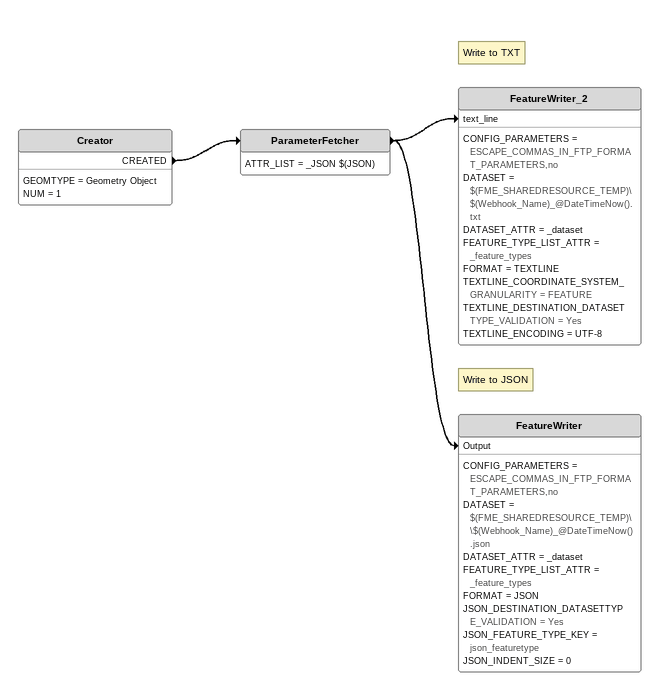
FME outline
Creator
    GEOMTYPE = Geometry Object
    NUM = 1
    CREATED -> ParameterFetcher
ParameterFetcher
    ATTR_LIST = _JSON $(JSON)
    -> FeatureWriter [Output]
    -> FeatureWriter_2 [text_line]
Note: Write to TXT
FeatureWriter_2
    CONFIG_PARAMETERS = ESCAPE_COMMAS_IN_FTP_FORMAT_PARAMETERS,no
    DATASET = $(FME_SHAREDRESOURCE_TEMP)\$(Webhook_Name)_@DateTimeNow().txt
    DATASET_ATTR = _dataset
    FEATURE_TYPE_LIST_ATTR = _feature_types
    FORMAT = TEXTLINE
    TEXTLINE_COORDINATE_SYSTEM_GRANULARITY = FEATURE
    TEXTLINE_DESTINATION_DATASETTYPE_VALIDATION = Yes
    TEXTLINE_ENCODING = UTF-8
Note: Write to JSON
FeatureWriter
    CONFIG_PARAMETERS = ESCAPE_COMMAS_IN_FTP_FORMAT_PARAMETERS,no
    DATASET = $(FME_SHAREDRESOURCE_TEMP)\\$(Webhook_Name)_@DateTimeNow().json
    DATASET_ATTR = _dataset
    FEATURE_TYPE_LIST_ATTR = _feature_types
    FORMAT = JSON
    JSON_DESTINATION_DATASETTYPE_VALIDATION = Yes
    JSON_FEATURE_TYPE_KEY = json_featuretype
    JSON_INDENT_SIZE = 0
